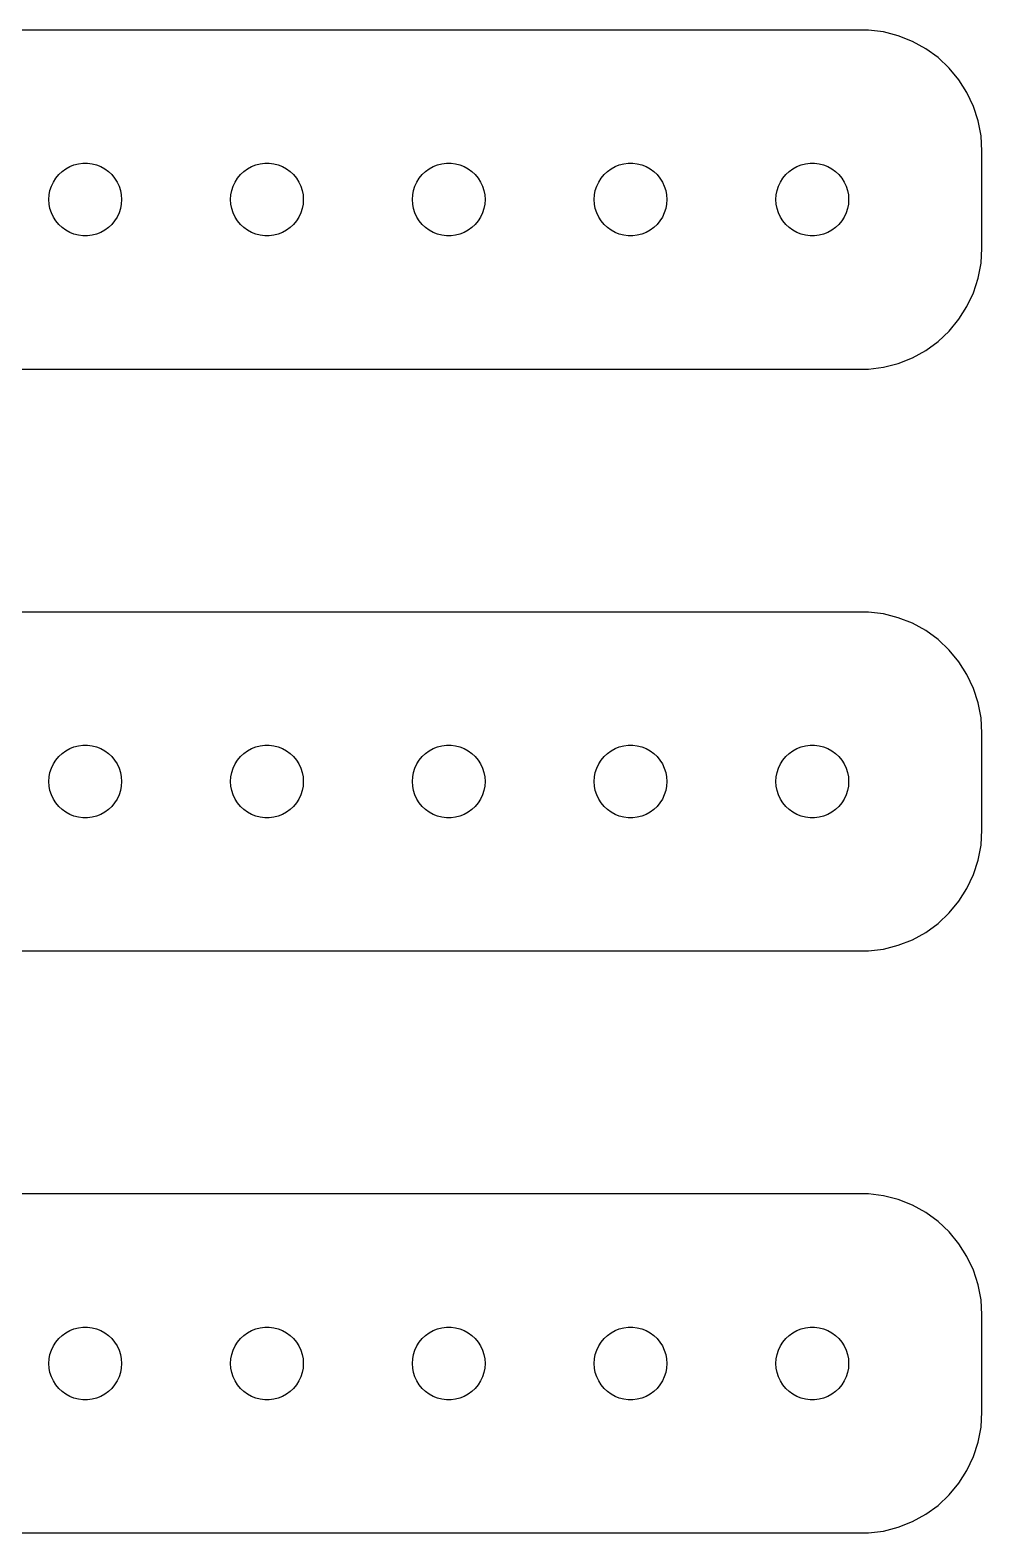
# Model space of a CAD drawing. Header units: metres. Extents: x -150 to 150, y 41 to 103.
# Drawn here: x 110.2 to 149.5, y 41 to 103 of the extents above; entities that cross this region are included whole.
import ezdxf

# ---------------------------------------------------------------- set-up
doc = ezdxf.new("R2010")
doc.units = ezdxf.units.M

msp = doc.modelspace()

# ---------------------------------------------------------------- linework, layer by layer
for p, q in [((144.814, 102.99), (-144.814, 102.99)), ((145.437, 102.911), (144.814, 102.99)), ((146.045, 102.755), (145.437, 102.911)), ((146.629, 102.524), (146.045, 102.755)), ((147.179, 102.222), (146.629, 102.524)), ((147.687, 101.853), (147.179, 102.222)), ((148.145, 101.423), (147.687, 101.853)), ((148.545, 100.939), (148.145, 101.423)), ((148.882, 100.409), (148.545, 100.939)), ((149.149, 99.8406), (148.882, 100.409)), ((149.343, 99.2434), (149.149, 99.8406)), ((149.461, 98.6267), (149.343, 99.2434)), ((149.5, 98), (149.461, 98.6267)), ((149.5, 94), (149.5, 98)), ((111.696, 97.2665), (111.861, 97.3572)), ((111.861, 97.3572), (112.036, 97.4266)), ((112.036, 97.4266), (112.219, 97.4734)), ((112.219, 97.4734), (112.406, 97.497)), ((112.406, 97.497), (112.594, 97.497)), ((112.594, 97.497), (112.781, 97.4734)), ((112.781, 97.4734), (112.964, 97.4266)), ((112.964, 97.4266), (113.139, 97.3572)), ((113.139, 97.3572), (113.304, 97.2665)), ((119.196, 97.2665), (119.361, 97.3572)), ((119.361, 97.3572), (119.536, 97.4266)), ((119.536, 97.4266), (119.719, 97.4734)), ((119.719, 97.4734), (119.906, 97.497)), ((119.906, 97.497), (120.094, 97.497)), ((120.094, 97.497), (120.281, 97.4734)), ((120.281, 97.4734), (120.464, 97.4266)), ((120.464, 97.4266), (120.639, 97.3572)), ((120.639, 97.3572), (120.804, 97.2665)), ((126.696, 97.2665), (126.861, 97.3572)), ((126.861, 97.3572), (127.036, 97.4266)), ((127.036, 97.4266), (127.219, 97.4734)), ((127.219, 97.4734), (127.406, 97.497)), ((127.406, 97.497), (127.594, 97.497)), ((127.594, 97.497), (127.781, 97.4734)), ((127.781, 97.4734), (127.964, 97.4266)), ((127.964, 97.4266), (128.139, 97.3572)), ((128.139, 97.3572), (128.304, 97.2665)), ((134.196, 97.2665), (134.361, 97.3572)), ((134.361, 97.3572), (134.536, 97.4266)), ((134.536, 97.4266), (134.719, 97.4734)), ((134.719, 97.4734), (134.906, 97.497)), ((134.906, 97.497), (135.094, 97.497)), ((135.094, 97.497), (135.281, 97.4734)), ((135.281, 97.4734), (135.464, 97.4266)), ((135.464, 97.4266), (135.639, 97.3572)), ((135.639, 97.3572), (135.804, 97.2665)), ((141.696, 97.2665), (141.861, 97.3572)), ((141.861, 97.3572), (142.036, 97.4266)), ((142.036, 97.4266), (142.219, 97.4734)), ((142.219, 97.4734), (142.406, 97.497)), ((142.406, 97.497), (142.594, 97.497)), ((142.594, 97.497), (142.781, 97.4734)), ((142.781, 97.4734), (142.964, 97.4266)), ((142.964, 97.4266), (143.139, 97.3572)), ((143.139, 97.3572), (143.304, 97.2665)), ((111.105, 96.5522), (111.186, 96.7226)), ((111.186, 96.7226), (111.286, 96.8817)), ((111.286, 96.8817), (111.407, 97.0268)), ((111.407, 97.0268), (111.544, 97.1558)), ((111.544, 97.1558), (111.696, 97.2665)), ((113.304, 97.2665), (113.456, 97.1558)), ((113.456, 97.1558), (113.593, 97.0268)), ((113.593, 97.0268), (113.714, 96.8817)), ((113.714, 96.8817), (113.814, 96.7226)), ((113.814, 96.7226), (113.895, 96.5522)), ((118.605, 96.5522), (118.686, 96.7226)), ((118.686, 96.7226), (118.786, 96.8817)), ((118.786, 96.8817), (118.907, 97.0268)), ((118.907, 97.0268), (119.044, 97.1558)), ((119.044, 97.1558), (119.196, 97.2665)), ((120.804, 97.2665), (120.956, 97.1558)), ((120.956, 97.1558), (121.093, 97.0268)), ((121.093, 97.0268), (121.214, 96.8817)), ((121.214, 96.8817), (121.314, 96.7226)), ((121.314, 96.7226), (121.395, 96.5522)), ((126.105, 96.5522), (126.186, 96.7226)), ((126.186, 96.7226), (126.286, 96.8817)), ((126.286, 96.8817), (126.407, 97.0268)), ((126.407, 97.0268), (126.544, 97.1558)), ((126.544, 97.1558), (126.696, 97.2665)), ((128.304, 97.2665), (128.456, 97.1558)), ((128.456, 97.1558), (128.593, 97.0268)), ((128.593, 97.0268), (128.714, 96.8817)), ((128.714, 96.8817), (128.814, 96.7226)), ((128.814, 96.7226), (128.895, 96.5522)), ((133.605, 96.5522), (133.686, 96.7226)), ((133.686, 96.7226), (133.786, 96.8817)), ((133.786, 96.8817), (133.907, 97.0268)), ((133.907, 97.0268), (134.044, 97.1558)), ((134.044, 97.1558), (134.196, 97.2665)), ((135.804, 97.2665), (135.956, 97.1558)), ((135.956, 97.1558), (136.093, 97.0268)), ((136.093, 97.0268), (136.214, 96.8817)), ((136.214, 96.8817), (136.314, 96.7226)), ((136.314, 96.7226), (136.395, 96.5522)), ((141.105, 96.5522), (141.186, 96.7226)), ((141.186, 96.7226), (141.286, 96.8817)), ((141.286, 96.8817), (141.407, 97.0268)), ((141.407, 97.0268), (141.544, 97.1558)), ((141.544, 97.1558), (141.696, 97.2665)), ((143.304, 97.2665), (143.456, 97.1558)), ((143.456, 97.1558), (143.593, 97.0268)), ((143.593, 97.0268), (143.714, 96.8817)), ((143.714, 96.8817), (143.814, 96.7226)), ((143.814, 96.7226), (143.895, 96.5522)), ((111, 96), (111.012, 96.188)), ((111.012, 96.188), (111.047, 96.373)), ((111.047, 96.373), (111.105, 96.5522)), ((113.895, 96.5522), (113.953, 96.373)), ((113.953, 96.373), (113.988, 96.188)), ((113.988, 96.188), (114, 96)), ((118.5, 96), (118.512, 96.188)), ((118.512, 96.188), (118.547, 96.373)), ((118.547, 96.373), (118.605, 96.5522)), ((121.395, 96.5522), (121.453, 96.373)), ((121.453, 96.373), (121.488, 96.188)), ((121.488, 96.188), (121.5, 96)), ((126, 96), (126.012, 96.188)), ((126.012, 96.188), (126.047, 96.373)), ((126.047, 96.373), (126.105, 96.5522)), ((128.895, 96.5522), (128.953, 96.373)), ((128.953, 96.373), (128.988, 96.188)), ((128.988, 96.188), (129, 96)), ((133.5, 96), (133.512, 96.188)), ((133.512, 96.188), (133.547, 96.373)), ((133.547, 96.373), (133.605, 96.5522)), ((136.395, 96.5522), (136.453, 96.373)), ((136.453, 96.373), (136.488, 96.188)), ((136.488, 96.188), (136.5, 96)), ((141, 96), (141.012, 96.188)), ((141.012, 96.188), (141.047, 96.373)), ((141.047, 96.373), (141.105, 96.5522)), ((143.895, 96.5522), (143.953, 96.373)), ((143.953, 96.373), (143.988, 96.188)), ((143.988, 96.188), (144, 96)), ((111.012, 95.812), (111, 96)), ((111.047, 95.627), (111.012, 95.812)), ((111.105, 95.4478), (111.047, 95.627)), ((113.953, 95.627), (113.895, 95.4478)), ((113.988, 95.812), (113.953, 95.627)), ((114, 96), (113.988, 95.812)), ((118.512, 95.812), (118.5, 96)), ((118.547, 95.627), (118.512, 95.812)), ((118.605, 95.4478), (118.547, 95.627)), ((121.453, 95.627), (121.395, 95.4478)), ((121.488, 95.812), (121.453, 95.627)), ((121.5, 96), (121.488, 95.812)), ((126.012, 95.812), (126, 96)), ((126.047, 95.627), (126.012, 95.812)), ((126.105, 95.4478), (126.047, 95.627)), ((128.953, 95.627), (128.895, 95.4478)), ((128.988, 95.812), (128.953, 95.627)), ((129, 96), (128.988, 95.812)), ((133.512, 95.812), (133.5, 96)), ((133.547, 95.627), (133.512, 95.812)), ((133.605, 95.4478), (133.547, 95.627)), ((136.453, 95.627), (136.395, 95.4478)), ((136.488, 95.812), (136.453, 95.627)), ((136.5, 96), (136.488, 95.812)), ((141.012, 95.812), (141, 96)), ((141.047, 95.627), (141.012, 95.812)), ((141.105, 95.4478), (141.047, 95.627)), ((143.953, 95.627), (143.895, 95.4478)), ((143.988, 95.812), (143.953, 95.627)), ((144, 96), (143.988, 95.812)), ((111.186, 95.2774), (111.105, 95.4478)), ((111.286, 95.1183), (111.186, 95.2774)), ((111.407, 94.9732), (111.286, 95.1183)), ((111.544, 94.8442), (111.407, 94.9732)), ((111.696, 94.7335), (111.544, 94.8442)), ((113.456, 94.8442), (113.304, 94.7335)), ((113.593, 94.9732), (113.456, 94.8442)), ((113.714, 95.1183), (113.593, 94.9732)), ((113.814, 95.2774), (113.714, 95.1183)), ((113.895, 95.4478), (113.814, 95.2774)), ((118.686, 95.2774), (118.605, 95.4478)), ((118.786, 95.1183), (118.686, 95.2774)), ((118.907, 94.9732), (118.786, 95.1183)), ((119.044, 94.8442), (118.907, 94.9732)), ((119.196, 94.7335), (119.044, 94.8442)), ((120.956, 94.8442), (120.804, 94.7335)), ((121.093, 94.9732), (120.956, 94.8442)), ((121.214, 95.1183), (121.093, 94.9732)), ((121.314, 95.2774), (121.214, 95.1183)), ((121.395, 95.4478), (121.314, 95.2774)), ((126.186, 95.2774), (126.105, 95.4478)), ((126.286, 95.1183), (126.186, 95.2774)), ((126.407, 94.9732), (126.286, 95.1183)), ((126.544, 94.8442), (126.407, 94.9732)), ((126.696, 94.7335), (126.544, 94.8442)), ((128.456, 94.8442), (128.304, 94.7335)), ((128.593, 94.9732), (128.456, 94.8442)), ((128.714, 95.1183), (128.593, 94.9732)), ((128.814, 95.2774), (128.714, 95.1183)), ((128.895, 95.4478), (128.814, 95.2774)), ((133.686, 95.2774), (133.605, 95.4478)), ((133.786, 95.1183), (133.686, 95.2774)), ((133.907, 94.9732), (133.786, 95.1183)), ((134.044, 94.8442), (133.907, 94.9732)), ((134.196, 94.7335), (134.044, 94.8442)), ((135.956, 94.8442), (135.804, 94.7335)), ((136.093, 94.9732), (135.956, 94.8442)), ((136.214, 95.1183), (136.093, 94.9732)), ((136.314, 95.2774), (136.214, 95.1183)), ((136.395, 95.4478), (136.314, 95.2774)), ((141.186, 95.2774), (141.105, 95.4478)), ((141.286, 95.1183), (141.186, 95.2774)), ((141.407, 94.9732), (141.286, 95.1183)), ((141.544, 94.8442), (141.407, 94.9732)), ((141.696, 94.7335), (141.544, 94.8442)), ((143.456, 94.8442), (143.304, 94.7335)), ((143.593, 94.9732), (143.456, 94.8442)), ((143.714, 95.1183), (143.593, 94.9732)), ((143.814, 95.2774), (143.714, 95.1183)), ((143.895, 95.4478), (143.814, 95.2774)), ((111.861, 94.6428), (111.696, 94.7335)), ((112.036, 94.5734), (111.861, 94.6428)), ((112.219, 94.5266), (112.036, 94.5734)), ((112.406, 94.503), (112.219, 94.5266)), ((112.594, 94.503), (112.406, 94.503)), ((112.781, 94.5266), (112.594, 94.503)), ((112.964, 94.5734), (112.781, 94.5266)), ((113.139, 94.6428), (112.964, 94.5734)), ((113.304, 94.7335), (113.139, 94.6428)), ((119.361, 94.6428), (119.196, 94.7335)), ((119.536, 94.5734), (119.361, 94.6428)), ((119.719, 94.5266), (119.536, 94.5734)), ((119.906, 94.503), (119.719, 94.5266)), ((120.094, 94.503), (119.906, 94.503)), ((120.281, 94.5266), (120.094, 94.503)), ((120.464, 94.5734), (120.281, 94.5266)), ((120.639, 94.6428), (120.464, 94.5734)), ((120.804, 94.7335), (120.639, 94.6428)), ((126.861, 94.6428), (126.696, 94.7335)), ((127.036, 94.5734), (126.861, 94.6428)), ((127.219, 94.5266), (127.036, 94.5734)), ((127.406, 94.503), (127.219, 94.5266)), ((127.594, 94.503), (127.406, 94.503)), ((127.781, 94.5266), (127.594, 94.503)), ((127.964, 94.5734), (127.781, 94.5266)), ((128.139, 94.6428), (127.964, 94.5734)), ((128.304, 94.7335), (128.139, 94.6428)), ((134.361, 94.6428), (134.196, 94.7335)), ((134.536, 94.5734), (134.361, 94.6428)), ((134.719, 94.5266), (134.536, 94.5734)), ((134.906, 94.503), (134.719, 94.5266)), ((135.094, 94.503), (134.906, 94.503)), ((135.281, 94.5266), (135.094, 94.503)), ((135.464, 94.5734), (135.281, 94.5266)), ((135.639, 94.6428), (135.464, 94.5734)), ((135.804, 94.7335), (135.639, 94.6428)), ((141.861, 94.6428), (141.696, 94.7335)), ((142.036, 94.5734), (141.861, 94.6428)), ((142.219, 94.5266), (142.036, 94.5734)), ((142.406, 94.503), (142.219, 94.5266)), ((142.594, 94.503), (142.406, 94.503)), ((142.781, 94.5266), (142.594, 94.503)), ((142.964, 94.5734), (142.781, 94.5266)), ((143.139, 94.6428), (142.964, 94.5734)), ((143.304, 94.7335), (143.139, 94.6428)), ((149.461, 93.3733), (149.5, 94)), ((149.343, 92.7566), (149.461, 93.3733)), ((149.149, 92.1594), (149.343, 92.7566)), ((148.882, 91.5912), (149.149, 92.1594)), ((148.545, 91.0611), (148.882, 91.5912)), ((147.687, 90.1474), (148.145, 90.5773)), ((148.145, 90.5773), (148.545, 91.0611)), ((147.179, 89.7784), (147.687, 90.1474)), ((146.045, 89.2447), (146.629, 89.4759)), ((146.629, 89.4759), (147.179, 89.7784)), ((-144.814, 89.0099), (144.814, 89.0099)), ((144.814, 89.0099), (145.437, 89.0886)), ((145.437, 89.0886), (146.045, 89.2447)), ((144.814, 78.9901), (-144.814, 78.9901)), ((145.437, 78.9114), (144.814, 78.9901)), ((146.045, 78.7553), (145.437, 78.9114)), ((146.629, 78.5241), (146.045, 78.7553)), ((147.179, 78.2216), (146.629, 78.5241)), ((147.687, 77.8526), (147.179, 78.2216)), ((148.145, 77.4227), (147.687, 77.8526)), ((148.545, 76.9389), (148.145, 77.4227)), ((148.882, 76.4088), (148.545, 76.9389)), ((149.149, 75.8406), (148.882, 76.4088)), ((149.343, 75.2434), (149.149, 75.8406)), ((149.461, 74.6267), (149.343, 75.2434)), ((149.5, 74), (149.461, 74.6267)), ((149.5, 70), (149.5, 74)), ((111.407, 73.0268), (111.544, 73.1558)), ((111.544, 73.1558), (111.696, 73.2665)), ((111.696, 73.2665), (111.861, 73.3572)), ((111.861, 73.3572), (112.036, 73.4266)), ((112.036, 73.4266), (112.219, 73.4734)), ((112.219, 73.4734), (112.406, 73.497)), ((112.406, 73.497), (112.594, 73.497)), ((112.594, 73.497), (112.781, 73.4734)), ((112.781, 73.4734), (112.964, 73.4266)), ((112.964, 73.4266), (113.139, 73.3572)), ((113.139, 73.3572), (113.304, 73.2665)), ((113.304, 73.2665), (113.456, 73.1558)), ((113.456, 73.1558), (113.593, 73.0268)), ((118.907, 73.0268), (119.044, 73.1558)), ((119.044, 73.1558), (119.196, 73.2665)), ((119.196, 73.2665), (119.361, 73.3572)), ((119.361, 73.3572), (119.536, 73.4266)), ((119.536, 73.4266), (119.719, 73.4734)), ((119.719, 73.4734), (119.906, 73.497)), ((119.906, 73.497), (120.094, 73.497)), ((120.094, 73.497), (120.281, 73.4734)), ((120.281, 73.4734), (120.464, 73.4266)), ((120.464, 73.4266), (120.639, 73.3572)), ((120.639, 73.3572), (120.804, 73.2665)), ((120.804, 73.2665), (120.956, 73.1558)), ((120.956, 73.1558), (121.093, 73.0268)), ((126.407, 73.0268), (126.544, 73.1558)), ((126.544, 73.1558), (126.696, 73.2665)), ((126.696, 73.2665), (126.861, 73.3572)), ((126.861, 73.3572), (127.036, 73.4266)), ((127.036, 73.4266), (127.219, 73.4734)), ((127.219, 73.4734), (127.406, 73.497)), ((127.406, 73.497), (127.594, 73.497)), ((127.594, 73.497), (127.781, 73.4734)), ((127.781, 73.4734), (127.964, 73.4266)), ((127.964, 73.4266), (128.139, 73.3572)), ((128.139, 73.3572), (128.304, 73.2665)), ((128.304, 73.2665), (128.456, 73.1558)), ((128.456, 73.1558), (128.593, 73.0268)), ((133.907, 73.0268), (134.044, 73.1558)), ((134.044, 73.1558), (134.196, 73.2665)), ((134.196, 73.2665), (134.361, 73.3572)), ((134.361, 73.3572), (134.536, 73.4266)), ((134.536, 73.4266), (134.719, 73.4734)), ((134.719, 73.4734), (134.906, 73.497)), ((134.906, 73.497), (135.094, 73.497)), ((135.094, 73.497), (135.281, 73.4734)), ((135.281, 73.4734), (135.464, 73.4266)), ((135.464, 73.4266), (135.639, 73.3572)), ((135.639, 73.3572), (135.804, 73.2665)), ((135.804, 73.2665), (135.956, 73.1558)), ((135.956, 73.1558), (136.093, 73.0268)), ((141.407, 73.0268), (141.544, 73.1558)), ((141.544, 73.1558), (141.696, 73.2665)), ((141.696, 73.2665), (141.861, 73.3572)), ((141.861, 73.3572), (142.036, 73.4266)), ((142.036, 73.4266), (142.219, 73.4734)), ((142.219, 73.4734), (142.406, 73.497)), ((142.406, 73.497), (142.594, 73.497)), ((142.594, 73.497), (142.781, 73.4734)), ((142.781, 73.4734), (142.964, 73.4266)), ((142.964, 73.4266), (143.139, 73.3572)), ((143.139, 73.3572), (143.304, 73.2665)), ((143.304, 73.2665), (143.456, 73.1558)), ((143.456, 73.1558), (143.593, 73.0268)), ((111.047, 72.373), (111.105, 72.5522)), ((111.105, 72.5522), (111.186, 72.7226)), ((111.186, 72.7226), (111.286, 72.8817)), ((111.286, 72.8817), (111.407, 73.0268)), ((113.593, 73.0268), (113.714, 72.8817)), ((113.714, 72.8817), (113.814, 72.7226)), ((113.814, 72.7226), (113.895, 72.5522)), ((113.895, 72.5522), (113.953, 72.373)), ((118.547, 72.373), (118.605, 72.5522)), ((118.605, 72.5522), (118.686, 72.7226)), ((118.686, 72.7226), (118.786, 72.8817)), ((118.786, 72.8817), (118.907, 73.0268)), ((121.093, 73.0268), (121.214, 72.8817)), ((121.214, 72.8817), (121.314, 72.7226)), ((121.314, 72.7226), (121.395, 72.5522)), ((121.395, 72.5522), (121.453, 72.373)), ((126.047, 72.373), (126.105, 72.5522)), ((126.105, 72.5522), (126.186, 72.7226)), ((126.186, 72.7226), (126.286, 72.8817)), ((126.286, 72.8817), (126.407, 73.0268)), ((128.593, 73.0268), (128.714, 72.8817)), ((128.714, 72.8817), (128.814, 72.7226)), ((128.814, 72.7226), (128.895, 72.5522)), ((128.895, 72.5522), (128.953, 72.373)), ((133.547, 72.373), (133.605, 72.5522)), ((133.605, 72.5522), (133.686, 72.7226)), ((133.686, 72.7226), (133.786, 72.8817)), ((133.786, 72.8817), (133.907, 73.0268)), ((136.093, 73.0268), (136.214, 72.8817)), ((136.214, 72.8817), (136.314, 72.7226)), ((136.314, 72.7226), (136.395, 72.5522)), ((136.395, 72.5522), (136.453, 72.373)), ((141.047, 72.373), (141.105, 72.5522)), ((141.105, 72.5522), (141.186, 72.7226)), ((141.186, 72.7226), (141.286, 72.8817)), ((141.286, 72.8817), (141.407, 73.0268)), ((143.593, 73.0268), (143.714, 72.8817)), ((143.714, 72.8817), (143.814, 72.7226)), ((143.814, 72.7226), (143.895, 72.5522)), ((143.895, 72.5522), (143.953, 72.373)), ((111, 72), (111.012, 72.188)), ((111.012, 71.812), (111, 72)), ((111.012, 72.188), (111.047, 72.373)), ((113.953, 72.373), (113.988, 72.188)), ((113.988, 72.188), (114, 72)), ((114, 72), (113.988, 71.812)), ((118.5, 72), (118.512, 72.188)), ((118.512, 71.812), (118.5, 72)), ((118.512, 72.188), (118.547, 72.373)), ((121.453, 72.373), (121.488, 72.188)), ((121.488, 72.188), (121.5, 72)), ((121.5, 72), (121.488, 71.812)), ((126, 72), (126.012, 72.188)), ((126.012, 71.812), (126, 72)), ((126.012, 72.188), (126.047, 72.373)), ((128.953, 72.373), (128.988, 72.188)), ((128.988, 72.188), (129, 72)), ((129, 72), (128.988, 71.812)), ((133.5, 72), (133.512, 72.188)), ((133.512, 71.812), (133.5, 72)), ((133.512, 72.188), (133.547, 72.373)), ((136.453, 72.373), (136.488, 72.188)), ((136.488, 72.188), (136.5, 72)), ((136.5, 72), (136.488, 71.812)), ((141, 72), (141.012, 72.188)), ((141.012, 71.812), (141, 72)), ((141.012, 72.188), (141.047, 72.373)), ((143.953, 72.373), (143.988, 72.188)), ((143.988, 72.188), (144, 72)), ((144, 72), (143.988, 71.812)), ((111.047, 71.627), (111.012, 71.812)), ((111.105, 71.4478), (111.047, 71.627)), ((111.186, 71.2774), (111.105, 71.4478)), ((111.286, 71.1183), (111.186, 71.2774)), ((113.814, 71.2774), (113.714, 71.1183)), ((113.895, 71.4478), (113.814, 71.2774)), ((113.953, 71.627), (113.895, 71.4478)), ((113.988, 71.812), (113.953, 71.627)), ((118.547, 71.627), (118.512, 71.812)), ((118.605, 71.4478), (118.547, 71.627)), ((118.686, 71.2774), (118.605, 71.4478)), ((118.786, 71.1183), (118.686, 71.2774)), ((121.314, 71.2774), (121.214, 71.1183)), ((121.395, 71.4478), (121.314, 71.2774)), ((121.453, 71.627), (121.395, 71.4478)), ((121.488, 71.812), (121.453, 71.627)), ((126.047, 71.627), (126.012, 71.812)), ((126.105, 71.4478), (126.047, 71.627)), ((126.186, 71.2774), (126.105, 71.4478)), ((126.286, 71.1183), (126.186, 71.2774)), ((128.814, 71.2774), (128.714, 71.1183)), ((128.895, 71.4478), (128.814, 71.2774)), ((128.953, 71.627), (128.895, 71.4478)), ((128.988, 71.812), (128.953, 71.627)), ((133.547, 71.627), (133.512, 71.812)), ((133.605, 71.4478), (133.547, 71.627)), ((133.686, 71.2774), (133.605, 71.4478)), ((133.786, 71.1183), (133.686, 71.2774)), ((136.314, 71.2774), (136.214, 71.1183)), ((136.395, 71.4478), (136.314, 71.2774)), ((136.453, 71.627), (136.395, 71.4478)), ((136.488, 71.812), (136.453, 71.627)), ((141.047, 71.627), (141.012, 71.812)), ((141.105, 71.4478), (141.047, 71.627)), ((141.186, 71.2774), (141.105, 71.4478)), ((141.286, 71.1183), (141.186, 71.2774)), ((143.814, 71.2774), (143.714, 71.1183)), ((143.895, 71.4478), (143.814, 71.2774)), ((143.953, 71.627), (143.895, 71.4478)), ((143.988, 71.812), (143.953, 71.627)), ((111.407, 70.9732), (111.286, 71.1183)), ((111.544, 70.8442), (111.407, 70.9732)), ((111.696, 70.7335), (111.544, 70.8442)), ((111.861, 70.6428), (111.696, 70.7335)), ((113.304, 70.7335), (113.139, 70.6428)), ((113.456, 70.8442), (113.304, 70.7335)), ((113.593, 70.9732), (113.456, 70.8442)), ((113.714, 71.1183), (113.593, 70.9732)), ((118.907, 70.9732), (118.786, 71.1183)), ((119.044, 70.8442), (118.907, 70.9732)), ((119.196, 70.7335), (119.044, 70.8442)), ((119.361, 70.6428), (119.196, 70.7335)), ((120.804, 70.7335), (120.639, 70.6428)), ((120.956, 70.8442), (120.804, 70.7335)), ((121.093, 70.9732), (120.956, 70.8442)), ((121.214, 71.1183), (121.093, 70.9732)), ((126.407, 70.9732), (126.286, 71.1183)), ((126.544, 70.8442), (126.407, 70.9732)), ((126.696, 70.7335), (126.544, 70.8442)), ((126.861, 70.6428), (126.696, 70.7335)), ((128.304, 70.7335), (128.139, 70.6428)), ((128.456, 70.8442), (128.304, 70.7335)), ((128.593, 70.9732), (128.456, 70.8442)), ((128.714, 71.1183), (128.593, 70.9732)), ((133.907, 70.9732), (133.786, 71.1183)), ((134.044, 70.8442), (133.907, 70.9732)), ((134.196, 70.7335), (134.044, 70.8442)), ((134.361, 70.6428), (134.196, 70.7335)), ((135.804, 70.7335), (135.639, 70.6428)), ((135.956, 70.8442), (135.804, 70.7335)), ((136.093, 70.9732), (135.956, 70.8442)), ((136.214, 71.1183), (136.093, 70.9732)), ((141.407, 70.9732), (141.286, 71.1183)), ((141.544, 70.8442), (141.407, 70.9732)), ((141.696, 70.7335), (141.544, 70.8442)), ((141.861, 70.6428), (141.696, 70.7335)), ((143.304, 70.7335), (143.139, 70.6428)), ((143.456, 70.8442), (143.304, 70.7335)), ((143.593, 70.9732), (143.456, 70.8442)), ((143.714, 71.1183), (143.593, 70.9732)), ((112.036, 70.5734), (111.861, 70.6428)), ((112.219, 70.5266), (112.036, 70.5734)), ((112.406, 70.503), (112.219, 70.5266)), ((112.594, 70.503), (112.406, 70.503)), ((112.781, 70.5266), (112.594, 70.503)), ((112.964, 70.5734), (112.781, 70.5266)), ((113.139, 70.6428), (112.964, 70.5734)), ((119.536, 70.5734), (119.361, 70.6428)), ((119.719, 70.5266), (119.536, 70.5734)), ((119.906, 70.503), (119.719, 70.5266)), ((120.094, 70.503), (119.906, 70.503)), ((120.281, 70.5266), (120.094, 70.503)), ((120.464, 70.5734), (120.281, 70.5266)), ((120.639, 70.6428), (120.464, 70.5734)), ((127.036, 70.5734), (126.861, 70.6428)), ((127.219, 70.5266), (127.036, 70.5734)), ((127.406, 70.503), (127.219, 70.5266)), ((127.594, 70.503), (127.406, 70.503)), ((127.781, 70.5266), (127.594, 70.503)), ((127.964, 70.5734), (127.781, 70.5266)), ((128.139, 70.6428), (127.964, 70.5734)), ((134.536, 70.5734), (134.361, 70.6428)), ((134.719, 70.5266), (134.536, 70.5734)), ((134.906, 70.503), (134.719, 70.5266)), ((135.094, 70.503), (134.906, 70.503)), ((135.281, 70.5266), (135.094, 70.503)), ((135.464, 70.5734), (135.281, 70.5266)), ((135.639, 70.6428), (135.464, 70.5734)), ((142.036, 70.5734), (141.861, 70.6428)), ((142.219, 70.5266), (142.036, 70.5734)), ((142.406, 70.503), (142.219, 70.5266)), ((142.594, 70.503), (142.406, 70.503)), ((142.781, 70.5266), (142.594, 70.503)), ((142.964, 70.5734), (142.781, 70.5266)), ((143.139, 70.6428), (142.964, 70.5734)), ((149.461, 69.3733), (149.5, 70)), ((149.343, 68.7566), (149.461, 69.3733)), ((149.149, 68.1594), (149.343, 68.7566)), ((148.545, 67.0611), (148.882, 67.5912)), ((148.882, 67.5912), (149.149, 68.1594)), ((148.145, 66.5773), (148.545, 67.0611)), ((147.687, 66.1474), (148.145, 66.5773)), ((146.629, 65.4759), (147.179, 65.7784)), ((147.179, 65.7784), (147.687, 66.1474)), ((144.814, 65.0099), (145.437, 65.0886)), ((145.437, 65.0886), (146.045, 65.2447)), ((146.045, 65.2447), (146.629, 65.4759)), ((-144.814, 65.0099), (144.814, 65.0099)), ((144.814, 54.9901), (-144.814, 54.9901)), ((145.437, 54.9114), (144.814, 54.9901)), ((146.045, 54.7553), (145.437, 54.9114)), ((146.629, 54.5241), (146.045, 54.7553)), ((147.179, 54.2216), (146.629, 54.5241)), ((147.687, 53.8526), (147.179, 54.2216)), ((148.145, 53.4227), (147.687, 53.8526)), ((148.545, 52.9389), (148.145, 53.4227)), ((148.882, 52.4088), (148.545, 52.9389)), ((149.149, 51.8406), (148.882, 52.4088)), ((149.343, 51.2434), (149.149, 51.8406)), ((149.461, 50.6267), (149.343, 51.2434)), ((149.5, 50), (149.461, 50.6267)), ((149.5, 46), (149.5, 50)), ((111.286, 48.8817), (111.407, 49.0268)), ((111.407, 49.0268), (111.544, 49.1558)), ((111.544, 49.1558), (111.696, 49.2665)), ((111.696, 49.2665), (111.861, 49.3572)), ((111.861, 49.3572), (112.036, 49.4266)), ((112.036, 49.4266), (112.219, 49.4734)), ((112.219, 49.4734), (112.406, 49.497)), ((112.406, 49.497), (112.594, 49.497)), ((112.594, 49.497), (112.781, 49.4734)), ((112.781, 49.4734), (112.964, 49.4266)), ((112.964, 49.4266), (113.139, 49.3572)), ((113.139, 49.3572), (113.304, 49.2665)), ((113.304, 49.2665), (113.456, 49.1558)), ((113.456, 49.1558), (113.593, 49.0268)), ((113.593, 49.0268), (113.714, 48.8817)), ((118.786, 48.8817), (118.907, 49.0268)), ((118.907, 49.0268), (119.044, 49.1558)), ((119.044, 49.1558), (119.196, 49.2665)), ((119.196, 49.2665), (119.361, 49.3572)), ((119.361, 49.3572), (119.536, 49.4266)), ((119.536, 49.4266), (119.719, 49.4734)), ((119.719, 49.4734), (119.906, 49.497)), ((119.906, 49.497), (120.094, 49.497)), ((120.094, 49.497), (120.281, 49.4734)), ((120.281, 49.4734), (120.464, 49.4266)), ((120.464, 49.4266), (120.639, 49.3572)), ((120.639, 49.3572), (120.804, 49.2665)), ((120.804, 49.2665), (120.956, 49.1558)), ((120.956, 49.1558), (121.093, 49.0268)), ((121.093, 49.0268), (121.214, 48.8817)), ((126.286, 48.8817), (126.407, 49.0268)), ((126.407, 49.0268), (126.544, 49.1558)), ((126.544, 49.1558), (126.696, 49.2665)), ((126.696, 49.2665), (126.861, 49.3572)), ((126.861, 49.3572), (127.036, 49.4266)), ((127.036, 49.4266), (127.219, 49.4734)), ((127.219, 49.4734), (127.406, 49.497)), ((127.406, 49.497), (127.594, 49.497)), ((127.594, 49.497), (127.781, 49.4734)), ((127.781, 49.4734), (127.964, 49.4266)), ((127.964, 49.4266), (128.139, 49.3572)), ((128.139, 49.3572), (128.304, 49.2665)), ((128.304, 49.2665), (128.456, 49.1558)), ((128.456, 49.1558), (128.593, 49.0268)), ((128.593, 49.0268), (128.714, 48.8817)), ((133.786, 48.8817), (133.907, 49.0268)), ((133.907, 49.0268), (134.044, 49.1558)), ((134.044, 49.1558), (134.196, 49.2665)), ((134.196, 49.2665), (134.361, 49.3572)), ((134.361, 49.3572), (134.536, 49.4266)), ((134.536, 49.4266), (134.719, 49.4734)), ((134.719, 49.4734), (134.906, 49.497)), ((134.906, 49.497), (135.094, 49.497)), ((135.094, 49.497), (135.281, 49.4734)), ((135.281, 49.4734), (135.464, 49.4266)), ((135.464, 49.4266), (135.639, 49.3572)), ((135.639, 49.3572), (135.804, 49.2665)), ((135.804, 49.2665), (135.956, 49.1558)), ((135.956, 49.1558), (136.093, 49.0268)), ((136.093, 49.0268), (136.214, 48.8817)), ((141.286, 48.8817), (141.407, 49.0268)), ((141.407, 49.0268), (141.544, 49.1558)), ((141.544, 49.1558), (141.696, 49.2665)), ((141.696, 49.2665), (141.861, 49.3572)), ((141.861, 49.3572), (142.036, 49.4266)), ((142.036, 49.4266), (142.219, 49.4734)), ((142.219, 49.4734), (142.406, 49.497)), ((142.406, 49.497), (142.594, 49.497)), ((142.594, 49.497), (142.781, 49.4734)), ((142.781, 49.4734), (142.964, 49.4266)), ((142.964, 49.4266), (143.139, 49.3572)), ((143.139, 49.3572), (143.304, 49.2665)), ((143.304, 49.2665), (143.456, 49.1558)), ((143.456, 49.1558), (143.593, 49.0268)), ((143.593, 49.0268), (143.714, 48.8817)), ((111.012, 48.188), (111.047, 48.373)), ((111.047, 48.373), (111.105, 48.5522)), ((111.105, 48.5522), (111.186, 48.7226)), ((111.186, 48.7226), (111.286, 48.8817)), ((113.714, 48.8817), (113.814, 48.7226)), ((113.814, 48.7226), (113.895, 48.5522)), ((113.895, 48.5522), (113.953, 48.373)), ((113.953, 48.373), (113.988, 48.188)), ((118.512, 48.188), (118.547, 48.373)), ((118.547, 48.373), (118.605, 48.5522)), ((118.605, 48.5522), (118.686, 48.7226)), ((118.686, 48.7226), (118.786, 48.8817)), ((121.214, 48.8817), (121.314, 48.7226)), ((121.314, 48.7226), (121.395, 48.5522)), ((121.395, 48.5522), (121.453, 48.373)), ((121.453, 48.373), (121.488, 48.188)), ((126.012, 48.188), (126.047, 48.373)), ((126.047, 48.373), (126.105, 48.5522)), ((126.105, 48.5522), (126.186, 48.7226)), ((126.186, 48.7226), (126.286, 48.8817)), ((128.714, 48.8817), (128.814, 48.7226)), ((128.814, 48.7226), (128.895, 48.5522)), ((128.895, 48.5522), (128.953, 48.373)), ((128.953, 48.373), (128.988, 48.188)), ((133.512, 48.188), (133.547, 48.373)), ((133.547, 48.373), (133.605, 48.5522)), ((133.605, 48.5522), (133.686, 48.7226)), ((133.686, 48.7226), (133.786, 48.8817)), ((136.214, 48.8817), (136.314, 48.7226)), ((136.314, 48.7226), (136.395, 48.5522)), ((136.395, 48.5522), (136.453, 48.373)), ((136.453, 48.373), (136.488, 48.188)), ((141.012, 48.188), (141.047, 48.373)), ((141.047, 48.373), (141.105, 48.5522)), ((141.105, 48.5522), (141.186, 48.7226)), ((141.186, 48.7226), (141.286, 48.8817)), ((143.714, 48.8817), (143.814, 48.7226)), ((143.814, 48.7226), (143.895, 48.5522)), ((143.895, 48.5522), (143.953, 48.373)), ((143.953, 48.373), (143.988, 48.188)), ((111, 48), (111.012, 48.188)), ((111.012, 47.812), (111, 48)), ((111.047, 47.627), (111.012, 47.812)), ((113.988, 47.812), (113.953, 47.627)), ((113.988, 48.188), (114, 48)), ((114, 48), (113.988, 47.812)), ((118.5, 48), (118.512, 48.188)), ((118.512, 47.812), (118.5, 48)), ((118.547, 47.627), (118.512, 47.812)), ((121.488, 47.812), (121.453, 47.627)), ((121.488, 48.188), (121.5, 48)), ((121.5, 48), (121.488, 47.812)), ((126, 48), (126.012, 48.188)), ((126.012, 47.812), (126, 48)), ((126.047, 47.627), (126.012, 47.812)), ((128.988, 47.812), (128.953, 47.627)), ((128.988, 48.188), (129, 48)), ((129, 48), (128.988, 47.812)), ((133.5, 48), (133.512, 48.188)), ((133.512, 47.812), (133.5, 48)), ((133.547, 47.627), (133.512, 47.812)), ((136.488, 47.812), (136.453, 47.627)), ((136.488, 48.188), (136.5, 48)), ((136.5, 48), (136.488, 47.812)), ((141, 48), (141.012, 48.188)), ((141.012, 47.812), (141, 48)), ((141.047, 47.627), (141.012, 47.812)), ((143.988, 47.812), (143.953, 47.627)), ((143.988, 48.188), (144, 48)), ((144, 48), (143.988, 47.812)), ((111.105, 47.4478), (111.047, 47.627)), ((111.186, 47.2774), (111.105, 47.4478)), ((111.286, 47.1183), (111.186, 47.2774)), ((111.407, 46.9732), (111.286, 47.1183)), ((113.714, 47.1183), (113.593, 46.9732)), ((113.814, 47.2774), (113.714, 47.1183)), ((113.895, 47.4478), (113.814, 47.2774)), ((113.953, 47.627), (113.895, 47.4478)), ((118.605, 47.4478), (118.547, 47.627)), ((118.686, 47.2774), (118.605, 47.4478)), ((118.786, 47.1183), (118.686, 47.2774)), ((118.907, 46.9732), (118.786, 47.1183)), ((121.214, 47.1183), (121.093, 46.9732)), ((121.314, 47.2774), (121.214, 47.1183)), ((121.395, 47.4478), (121.314, 47.2774)), ((121.453, 47.627), (121.395, 47.4478)), ((126.105, 47.4478), (126.047, 47.627)), ((126.186, 47.2774), (126.105, 47.4478)), ((126.286, 47.1183), (126.186, 47.2774)), ((126.407, 46.9732), (126.286, 47.1183)), ((128.714, 47.1183), (128.593, 46.9732)), ((128.814, 47.2774), (128.714, 47.1183)), ((128.895, 47.4478), (128.814, 47.2774)), ((128.953, 47.627), (128.895, 47.4478)), ((133.605, 47.4478), (133.547, 47.627)), ((133.686, 47.2774), (133.605, 47.4478)), ((133.786, 47.1183), (133.686, 47.2774)), ((133.907, 46.9732), (133.786, 47.1183)), ((136.214, 47.1183), (136.093, 46.9732)), ((136.314, 47.2774), (136.214, 47.1183)), ((136.395, 47.4478), (136.314, 47.2774)), ((136.453, 47.627), (136.395, 47.4478)), ((141.105, 47.4478), (141.047, 47.627)), ((141.186, 47.2774), (141.105, 47.4478)), ((141.286, 47.1183), (141.186, 47.2774)), ((141.407, 46.9732), (141.286, 47.1183)), ((143.714, 47.1183), (143.593, 46.9732)), ((143.814, 47.2774), (143.714, 47.1183)), ((143.895, 47.4478), (143.814, 47.2774)), ((143.953, 47.627), (143.895, 47.4478)), ((111.544, 46.8442), (111.407, 46.9732)), ((111.696, 46.7335), (111.544, 46.8442)), ((111.861, 46.6428), (111.696, 46.7335)), ((112.036, 46.5734), (111.861, 46.6428)), ((112.219, 46.5266), (112.036, 46.5734)), ((112.406, 46.503), (112.219, 46.5266)), ((112.594, 46.503), (112.406, 46.503)), ((112.781, 46.5266), (112.594, 46.503)), ((112.964, 46.5734), (112.781, 46.5266)), ((113.139, 46.6428), (112.964, 46.5734)), ((113.304, 46.7335), (113.139, 46.6428)), ((113.456, 46.8442), (113.304, 46.7335)), ((113.593, 46.9732), (113.456, 46.8442)), ((119.044, 46.8442), (118.907, 46.9732)), ((119.196, 46.7335), (119.044, 46.8442)), ((119.361, 46.6428), (119.196, 46.7335)), ((119.536, 46.5734), (119.361, 46.6428)), ((119.719, 46.5266), (119.536, 46.5734)), ((119.906, 46.503), (119.719, 46.5266)), ((120.094, 46.503), (119.906, 46.503)), ((120.281, 46.5266), (120.094, 46.503)), ((120.464, 46.5734), (120.281, 46.5266)), ((120.639, 46.6428), (120.464, 46.5734)), ((120.804, 46.7335), (120.639, 46.6428)), ((120.956, 46.8442), (120.804, 46.7335)), ((121.093, 46.9732), (120.956, 46.8442)), ((126.544, 46.8442), (126.407, 46.9732)), ((126.696, 46.7335), (126.544, 46.8442)), ((126.861, 46.6428), (126.696, 46.7335)), ((127.036, 46.5734), (126.861, 46.6428)), ((127.219, 46.5266), (127.036, 46.5734)), ((127.406, 46.503), (127.219, 46.5266)), ((127.594, 46.503), (127.406, 46.503)), ((127.781, 46.5266), (127.594, 46.503)), ((127.964, 46.5734), (127.781, 46.5266)), ((128.139, 46.6428), (127.964, 46.5734)), ((128.304, 46.7335), (128.139, 46.6428)), ((128.456, 46.8442), (128.304, 46.7335)), ((128.593, 46.9732), (128.456, 46.8442)), ((134.044, 46.8442), (133.907, 46.9732)), ((134.196, 46.7335), (134.044, 46.8442)), ((134.361, 46.6428), (134.196, 46.7335)), ((134.536, 46.5734), (134.361, 46.6428)), ((134.719, 46.5266), (134.536, 46.5734)), ((134.906, 46.503), (134.719, 46.5266)), ((135.094, 46.503), (134.906, 46.503)), ((135.281, 46.5266), (135.094, 46.503)), ((135.464, 46.5734), (135.281, 46.5266)), ((135.639, 46.6428), (135.464, 46.5734)), ((135.804, 46.7335), (135.639, 46.6428)), ((135.956, 46.8442), (135.804, 46.7335)), ((136.093, 46.9732), (135.956, 46.8442)), ((141.544, 46.8442), (141.407, 46.9732)), ((141.696, 46.7335), (141.544, 46.8442)), ((141.861, 46.6428), (141.696, 46.7335)), ((142.036, 46.5734), (141.861, 46.6428)), ((142.219, 46.5266), (142.036, 46.5734)), ((142.406, 46.503), (142.219, 46.5266)), ((142.594, 46.503), (142.406, 46.503)), ((142.781, 46.5266), (142.594, 46.503)), ((142.964, 46.5734), (142.781, 46.5266)), ((143.139, 46.6428), (142.964, 46.5734)), ((143.304, 46.7335), (143.139, 46.6428)), ((143.456, 46.8442), (143.304, 46.7335)), ((143.593, 46.9732), (143.456, 46.8442)), ((149.461, 45.3733), (149.5, 46)), ((149.343, 44.7566), (149.461, 45.3733)), ((149.149, 44.1594), (149.343, 44.7566)), ((148.882, 43.5912), (149.149, 44.1594)), ((148.545, 43.0611), (148.882, 43.5912)), ((148.145, 42.5773), (148.545, 43.0611)), ((147.179, 41.7784), (147.687, 42.1474)), ((147.687, 42.1474), (148.145, 42.5773)), ((146.629, 41.4759), (147.179, 41.7784)), ((-144.814, 41.0099), (144.814, 41.0099)), ((144.814, 41.0099), (145.437, 41.0886)), ((145.437, 41.0886), (146.045, 41.2447)), ((146.045, 41.2447), (146.629, 41.4759))]:
    msp.add_line(p, q)

doc.saveas('drawing.dxf')
